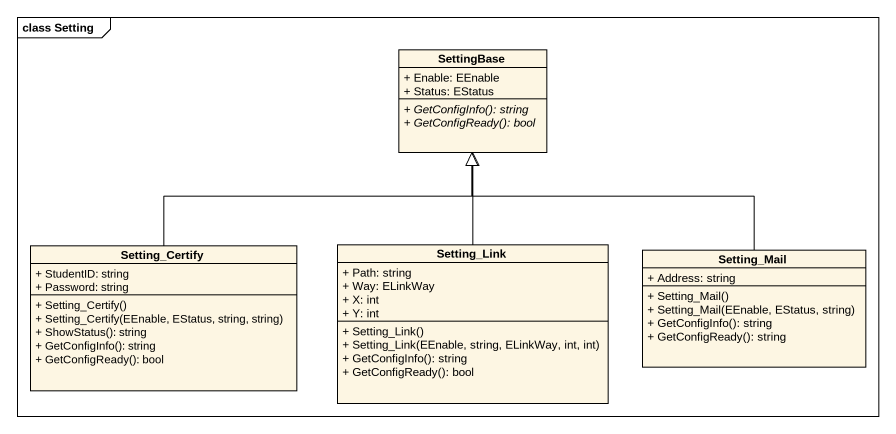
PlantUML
@startuml
mainframe class Setting
hide circle
hide empty members
skinparam classAttributeIconSize 0
class SettingBase {
  + Enable: EEnable
  + Status: EStatus
  {abstract} + GetConfigInfo(): string
  {abstract} + GetConfigReady(): bool
}
class Setting_Certify {
  + StudentID: string
  + Password: string
  + Setting_Certify()
  + Setting_Certify(EEnable, EStatus, string, string)
  + ShowStatus(): string
  + GetConfigInfo(): string
  + GetConfigReady(): bool
}
class Setting_Link {
  + Path: string
  + Way: ELinkWay
  + X: int
  + Y: int
  + Setting_Link()
  + Setting_Link(EEnable, string, ELinkWay, int, int)
  + GetConfigInfo(): string
  + GetConfigReady(): bool
}
class Setting_Mail {
  + Address: string
  + Setting_Mail()
  + Setting_Mail(EEnable, EStatus, string)
  + GetConfigInfo(): string
  + GetConfigReady(): string
}
Setting_Certify -up-|> SettingBase
Setting_Link -up-|> SettingBase
Setting_Mail -up-|> SettingBase
@enduml
